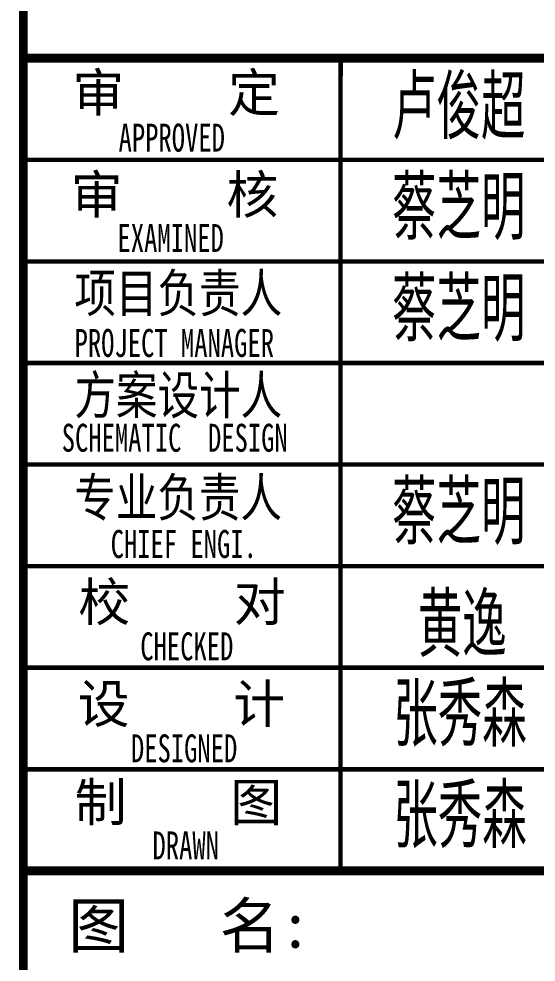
# Model space of a CAD drawing. Extents: x -518115 to 1124316, y -209821 to 1628073.
# Drawn here: x 851649 to 853687, y 800415 to 804129 of the extents above; entities that cross this region are included whole.
import ezdxf
from ezdxf.enums import TextEntityAlignment as Align

# ---------------------------------------------------------------- set-up
doc = ezdxf.new("R2010")
doc.units = 0
doc.header["$LTSCALE"] = 1000
doc.header["$MEASUREMENT"] = 0
doc.layers.add('图框', color=140, linetype='Continuous')
doc.layers.add('图签文字', color=147, linetype='Continuous')
doc.styles.add('建筑图签-1', font='', dxfattribs={"width": 0.7})
doc.styles.add('建筑图签-2', font='TXT.shx', dxfattribs={"width": 0.5, "bigfont": 'HZTXT.shx'})
doc.styles.get('建筑图签-1').set_extended_font_data('SimHei')

# ---------------------------------------------------------------- blocks, each defined once
blk = doc.blocks.new('A$C549D2611')
at = {"layer": '图框'}
for points, const_width in [([(38052.5, -29200), (38052.5, -500)], 35), ([(41552.5, -22599.8), (38052.5, -22599.8)], 35), ([(38052.5, -22599.8), (41552.5, -22599.8)], 35), ([(39302.2, -25799.8), (39302.5, -22599.8)], 17.5), ([(38052.5, -22999.8), (41552.5, -22999.8)], 17.5), ([(38052.5, -23399.8), (41552.5, -23399.8)], 17.5), ([(38052.5, -23799.8), (41552.5, -23799.8)], 17.5), ([(38052.5, -24199.8), (41552.5, -24199.8)], 17.5), ([(38052.5, -24599.8), (41552.5, -24599.8)], 17.5), ([(38052.5, -24999.8), (41552.5, -24999.8)], 17.5), ([(38052.5, -25399.8), (41552.5, -25399.8)], 17.5), ([(38052.5, -25799.8), (41552.5, -25799.8)], 35)]:
    blk.add_lwpolyline(points, dxfattribs=dict(at, const_width=const_width))
at = {"layer": '图框', "style": '建筑图签-1', "width": 0.7}
for s, p in [('APPROVED ', (38427.8, -22967.6)), ('EXAMINED  ', (38423.5, -23362.9, -899.5)), ('PROJECT MANAGER', (38254.4, -23776, -899.5)), ('SCHEMATIC  DESIGN', (38203.8, -24149.3, -899.5))]:
    blk.add_text(s, height=110, dxfattribs=at).set_placement(p)
for s, p in [('CHIEF ENGI.', (38684.7, -24512.6)), ('CHECKED  ', (38749, -24915.6)), ('DESIGNED ', (38712.2, -25317.3)), (' DRAWN   ', (38744.8, -25699.7))]:
    blk.add_text(s, height=110, dxfattribs=at).set_placement(p, align=Align.MIDDLE)
at = {"layer": '图签文字', "color": 7, "style": '建筑图签-1'}
for s, height, p in [('审    定', 150, (38246.3, -22810.4)), ('审    核', 150, (38239.8, -23211.5)), ('校    对', 150, (38269.1, -24815.9)), ('设    计', 150, (38266.4, -25216.7)), ('制    图', 150, (38254.9, -25604.2)), ('图   名:', 175, (38230.1, -26102.4))]:
    blk.add_text(s, height=height, dxfattribs=at).set_placement(p)
at = {"layer": '图签文字', "color": 1, "style": '建筑图签-2', "width": 0.7}
for s, p in [('卢俊超', (39505.6, -22919.1)), ('蔡芝明', (39505.6, -23314.5)), ('蔡芝明', (39505.6, -23714.5)), ('蔡芝明', (39505.6, -24514.5)), ('黄逸', (39606.5, -24956.9)), ('张秀森', (39510.6, -25309.8)), ('张秀森', (39510.6, -25709.8))]:
    blk.add_text(s, height=250, dxfattribs=at).set_placement(p)
at = {"layer": '图签文字', "color": 7, "style": '建筑图签-1', "width": 0.8}
for s, p in [('项目负责人', (38253.7, -23599.7)), ('方案设计人', (38253.7, -24000.9)), ('专业负责人', (38253.1, -24404.2))]:
    blk.add_text(s, height=150, dxfattribs=at).set_placement(p)

msp = doc.modelspace()

# ---------------------------------------------------------------- block references
msp.add_blockref('A$C549D2611', (813614.1, 826573.7))

doc.saveas('drawing.dxf')
